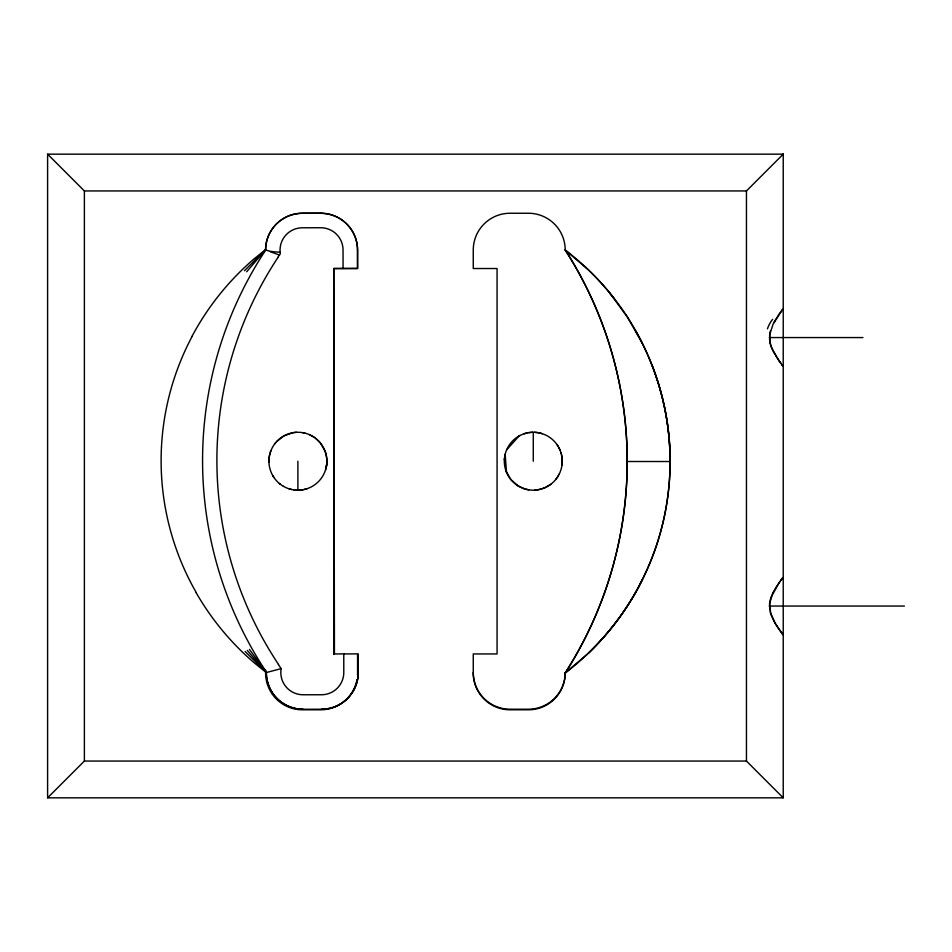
<?xml version="1.0" encoding="UTF-8"?>
<svg xmlns="http://www.w3.org/2000/svg" width="952" height="952" viewBox="0 0 952 952"><rect width="100%" height="100%" fill="white"/><g stroke="black" fill="none" stroke-linecap="round" stroke-linejoin="round"><path stroke-width="1.43" d="M265.572 250.007L265.572 249.602A36.771 36.771 0 0 1 302.296 213.308L320.681 213.272A36.759 36.759 0 0 1 357.524 249.983M473.263 672.433A36.783 36.783 0 0 0 510.058 709.216L528.443 709.216A36.783 36.783 0 0 0 565.214 672.981L565.226 673.004A36.783 36.783 0 0 1 528.443 709.799L510.046 709.799A36.783 36.783 0 0 1 473.263 673.016L473.263 653.941L497.075 653.941L497.075 268.524L473.263 268.524L473.263 250.031A36.783 36.783 0 0 1 510.046 213.248L528.443 213.248A36.783 36.783 0 0 1 565.214 250.031L588.3 269.797A268.916 268.916 0 0 1 609.09 292.193L627.249 316.861L642.469 343.458M769.859 333.307L769.537 339.376L770.715 345.255M772.477 593.822L769.573 603.877L770.703 613.731M769.573 335.413L770.216 343.47M769.573 603.877L770.513 613.064L775.535 623.917M769.597 335.104L773.095 324.096L781.925 310.376M769.597 603.568L770.418 599.343M769.93 332.962L770.418 330.88M326.857 461.399A57.084 40.365 0 0 1 325.977 468.325L325.536 469.895M269.928 453.688L269.868 453.914A57.001 40.305 0 0 0 268.952 462.125M770.513 599.01L771.049 597.344M270.261 452.569L270.88 450.784M771.144 597.059L779.2 582.6M772.631 593.501L772.941 592.87M559.336 473.87L559.014 474.512M773.095 592.56L774.654 589.657M565.226 672.636L565.226 672.933A391.57 391.57 0 0 0 565.214 250.031A265.608 265.608 0 0 1 565.214 673.016L588.312 653.227A268.547 268.547 0 0 0 638.971 586.349L642.481 579.542M774.143 322.085L774.654 321.181M774.88 320.812L779.224 314.1M774.868 589.276L776.356 586.837M558.312 475.798L555.801 479.439M776.868 586.051L780.069 581.375M277.663 257.575L280.34 253.589A22.146 22.146 0 0 1 280.055 250.126A22.289 22.289 0 0 1 302.32 227.79L320.705 227.742A22.289 22.289 0 0 1 343.041 250.007L343.077 268.5M779.474 313.755L780.711 312.03M779.462 582.219L781.413 579.542M780.902 311.768L782.258 309.935M780.89 580.244L782.496 578.09M782.901 309.079L782.592 309.495M782.901 577.543L782.794 577.697M781.544 579.363L782.104 578.614M781.878 310.447L782.401 309.745M781.878 578.923L782.544 578.019M274.628 443.989L275.223 443.215M246.663 271.772L265.572 249.745M506.619 449.891L519.042 436.004M276.508 441.704L283.863 435.897L292.93 432.696M244.462 270.737L265.572 249.591L253.779 259.134A268.012 268.012 0 0 0 192.006 336.365M47.636 797.812L84.383 761.053L746.451 761.053L783.198 797.812M47.636 154.188L84.383 190.947L746.451 190.947L783.198 154.188M550.803 484.282L544.699 487.84L537.797 489.84M519.245 435.897L519.875 435.552M307.103 488.685L304.176 489.507M524.076 433.767L526.991 432.958M266.489 672.505L281.149 668.625A22.277 22.277 0 0 0 303.141 694.77L321.538 694.758A22.289 22.289 0 0 0 343.791 672.421L343.767 653.929M303.307 489.685L298.357 490.185M528.753 432.625L532.822 432.267M293.823 432.553L296.524 432.303M536.452 490.018L534.643 490.161M245.128 651.454L266.322 672.552A36.783 36.783 0 0 0 303.176 709.276L321.562 709.24A36.783 36.783 0 0 0 358.273 672.386L358.25 653.893L334.438 653.941L333.759 268.524L357.559 268.476L357.559 250.031A36.783 36.783 0 0 0 320.681 213.272M320.776 213.248L302.391 213.248A36.783 36.783 0 0 0 265.608 250.031M769.406 337.567L862.964 337.567M627.237 461.506L670.148 461.518A266.227 266.227 0 0 0 652.358 366.032M769.121 606.043L904.4 606.043M297.44 490.185L293.823 489.899M534.643 432.303L538.237 432.696M528.753 489.84L524.98 488.983M302.855 432.696L305.045 433.16M539.118 432.862L542.247 433.695M291.61 489.507L288.92 488.769M524.528 488.84L518.388 486.067M309.769 434.814L314.648 437.599M518.174 485.937L510.748 479.439M315.624 438.337L320.419 443.025M280.162 484.128L279.376 483.497M249.46 649.395L266.322 672.552L254.493 663.044A267.857 267.857 0 0 1 196.183 592.751M247.318 650.418L266.322 672.552M609.09 292.193L613.885 298.166M510.605 479.249L506.012 471.014M320.574 443.215L325.072 451.224M780.604 631.438L782.401 633.853M781.878 364.687L783.068 366.282M782.02 364.878L782.496 365.52M782.544 634.068L783.056 634.746M781.878 633.163L782.496 633.984M782.258 633.675L782.961 634.615M780.604 362.962L782.104 364.985M781.925 633.223L776.868 626.023M780.711 363.117L780.069 362.236M780.521 362.855L779.509 361.451M780.533 631.331L779.724 630.224M779.926 362.034L776.868 357.559M779.212 361.01L771.882 348.42M779.212 629.486L775.178 623.31M281.149 668.625L278.377 664.532M557.265 445L558.312 446.666M273.902 477.452L272.748 475.583M776.701 625.773L775.773 624.298M776.368 356.774L775.773 355.822M775.047 623.084L774.547 622.227M775.047 354.62L773.571 351.966M774.381 621.942L770.811 614.064M773.452 351.752L770.811 345.588M559.014 447.94L559.931 449.903M771.656 347.885L770.323 343.922M325.239 451.676L325.917 453.914A57.037 40.329 0 0 1 326.857 461.232A57.132 40.401 0 0 1 325.977 468.325M560.907 452.569L561.18 453.461M505.191 454.14L506.464 472.18M565.226 672.505L565.226 672.897A391.688 391.688 0 0 0 565.202 249.924M357.535 249.983L357.559 268.476L333.759 268.524L333.759 654.524M746.451 190.947L746.451 761.053M533.275 433.255L533.275 461.232M357.559 654.524L357.559 673.016A36.783 36.783 0 0 1 357.5 675.218M297.893 461.232L297.893 489.304M265.608 670.018L265.608 673.016A36.783 36.783 0 0 0 302.391 709.799L320.776 709.799A36.783 36.783 0 0 0 356.952 679.704M84.383 190.947L84.383 761.053M638.971 586.361A268.642 268.642 0 0 1 588.3 653.215M635.091 330.023A264.823 264.823 0 0 1 638.828 586.277M561.466 454.58A57.037 40.329 0 0 1 562.227 461.232A57.108 40.377 0 0 1 561.954 465.23M504.346 459.887A57.037 40.329 0 0 1 504.441 458.555M767.431 328.845A28.048 19.373 -87.1 0 1 772.607 319.384M303.176 709.264A36.759 36.759 0 0 1 266.334 672.552M266.584 672.374A382.359 382.228 -89.9 0 1 265.87 249.793M270.392 251.828A15.125 0.881 20.9 0 1 279.602 255.124M196.314 592.679A264.823 264.823 0 0 1 192.114 336.425M278.519 664.448A368.186 368.186 0 0 1 277.817 257.683M280.388 252.209A14.887 2.594 1.5 0 1 265.739 249.602M358.273 672.386A36.759 36.759 0 0 1 321.562 709.228M783.234 154.165L47.6 154.165L47.6 797.836L783.234 797.836L783.234 154.165M518.792 486.305A28.965 28.965 0 0 0 562.239 461.232A28.965 28.965 0 0 0 518.792 436.147A28.965 28.965 0 0 0 518.792 486.305M283.41 486.305A28.965 28.965 0 0 0 326.857 461.232A28.965 28.965 0 0 0 283.41 436.147A28.965 28.965 0 0 0 283.41 486.305"/></g></svg>
